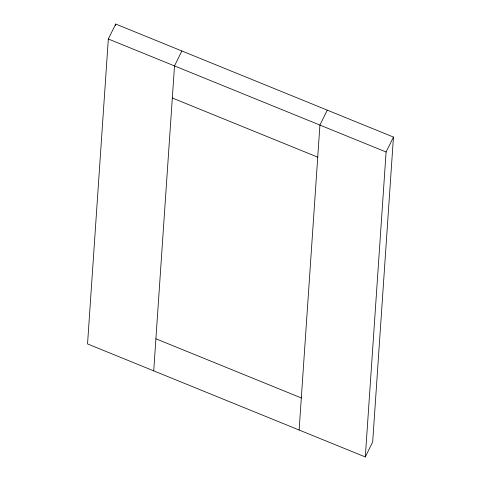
<?xml version="1.0" encoding="UTF-8"?>
<svg xmlns="http://www.w3.org/2000/svg" width="481" height="481" viewBox="0 0 481 481"><rect width="100%" height="100%" fill="white"/><g stroke="black" fill="none" stroke-linecap="round" stroke-linejoin="round"><path stroke-width="0.72" d="M108.327 38.991L87.542 343.933L365.307 456.95L372.673 442.009L393.458 137.067L115.693 24.05L108.327 38.991L386.099 152.008L365.307 456.95M115.59 25.547L115.693 24.05M153.722 370.857L174.507 65.921L181.872 50.974M299.128 430.026L319.919 125.084L327.278 110.143M386.099 152.008L393.458 137.067M172.318 97.998L317.731 157.161M155.904 338.786L301.316 397.949"/></g></svg>
